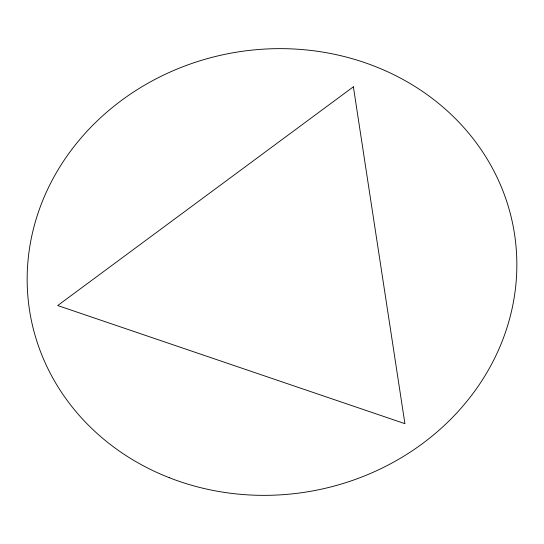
<?xml version="1.0" encoding="UTF-8"?>
<svg xmlns="http://www.w3.org/2000/svg" width="544" height="544" viewBox="0 0 544 544"><rect width="100%" height="100%" fill="white"/><g stroke="black" fill="none" stroke-linecap="round" stroke-linejoin="round"><path stroke-width="0.82" d="M353.382 86.802L57.705 305.531L404.913 423.667L353.382 86.802M169.211 477.68A245.473 222.659 -9.8 0 0 515.848 244.569A245.473 222.659 -9.8 0 0 130.941 93.752A245.473 222.659 -9.8 0 0 169.211 477.68"/></g></svg>
